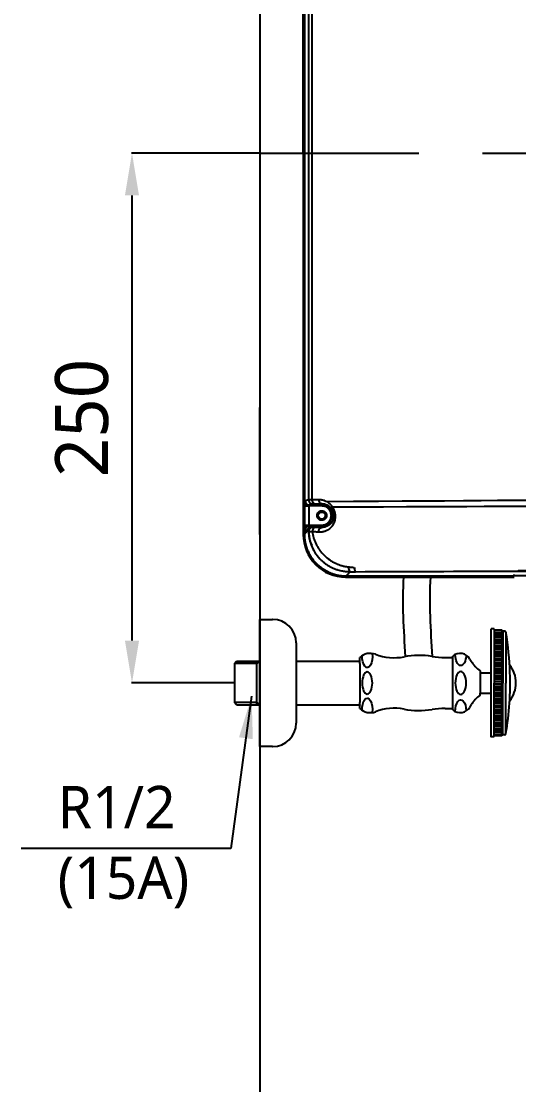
# Model space of a CAD drawing. Header units: millimetres. Extents: x 1416 to 7337, y -4252 to -1725.
# Drawn here: x 4590 to 4824, y -2945 to -2443 of the extents above; entities that cross this region are included whole.
import ezdxf

# ---------------------------------------------------------------- set-up
doc = ezdxf.new("R2010")
doc.units = ezdxf.units.MM
doc.header["$MEASUREMENT"] = 0
doc.linetypes.add('CENTER', pattern=[11, 5, -2, 2, -2])
doc.linetypes.add('HIDDEN', pattern=[0.375, 0.25, -0.125])
doc.layers.add('2', color=2, linetype='HIDDEN', lineweight=9)
doc.layers.add('4', color=4, linetype='Continuous')
doc.layers.add('6', color=6, linetype='Continuous')
doc.styles.add('ROMANS', font='NanumGothic.ttf', dxfattribs={"height": 10.144927})
doc.styles.get("Standard").update_dxf_attribs({"font": 'NanumGothic.ttf'})
doc.dimstyles.get("Standard").update_dxf_attribs({"dimtxt": 0.18, "dimasz": 0.18, "dimexe": 0.18, "dimexo": 0.0625, "dimgap": 0.09, "dimtad": 0, "dimtih": 1, "dimtoh": 1, "dimdec": 4, "dimzin": 0, "dimdsep": 46, "dimtxsty": 'Standard', "dimcen": 0.09, "dimadec": 0, "dimazin": 0, "dimtfac": 1, "dimtdec": 4, "dimtofl": 0, "dimtmove": 0, "dimatfit": 3, "dimfxl": 0, "dimtolj": 1, "dimtzin": 0, "dimarcsym": 0})

# ---------------------------------------------------------------- blocks, each defined once
blk = doc.blocks.new('*D17')
at = {"color": 0, "lineweight": -2}
for p, q in [((4722.58, -2504.98), (4722.58, -2188.85)), ((4742.58, -2189.03), (5357.54, -2189.03)), ((5377.54, -2504.98), (5377.54, -2188.85))]:
    blk.add_line(p, q, dxfattribs=at)
at = {"color": 0}
for points in [[(4742.58, -2185.7), (4742.58, -2192.37), (4722.58, -2189.03)], [(5357.54, -2185.7), (5357.54, -2192.37), (5377.54, -2189.03)]]:
    blk.add_solid(points, dxfattribs=at)
at = {"layer": 'Defpoints', "color": 0}
for p in [(5377.54, -2189.03), (4722.58, -2505.04), (5377.54, -2505.04)]:
    blk.add_point(p, dxfattribs=at)
at = {"color": 2, "insert": (5050.06, -2165.43), "char_height": 25, "attachment_point": 5}
blk.add_mtext('\\A1;655', dxfattribs=at)
blk = doc.blocks.new('*D23')
at = {"color": 0, "lineweight": -2}
for p, q in [((4702.05, -2505.04), (4641.58, -2505.04)), ((4641.76, -2525.04), (4641.76, -2735.04)), ((4690.17, -2755.04), (4641.58, -2755.04))]:
    blk.add_line(p, q, dxfattribs=at)
at = {"color": 0}
for points in [[(4638.43, -2525.04), (4645.09, -2525.04), (4641.76, -2505.04)], [(4638.43, -2735.04), (4645.09, -2735.04), (4641.76, -2755.04)]]:
    blk.add_solid(points, dxfattribs=at)
at = {"layer": 'Defpoints', "color": 0}
for p in [(4702.11, -2505.04), (4641.76, -2755.04), (4690.24, -2755.04)]:
    blk.add_point(p, dxfattribs=at)
at = {"color": 2, "insert": (4618.15, -2630.04), "char_height": 25, "attachment_point": 5, "rotation": 90}
blk.add_mtext('\\A1;250', dxfattribs=at)

msp = doc.modelspace()

# ---------------------------------------------------------------- linework, layer by layer
for p, q in [((4722.57763, -2325.04316), (4722.57763, -2685.04316)), ((4722.84875, -2325.31795), (4722.84875, -2684.76838)), ((4723.10347, -2325.31795), (4723.10347, -2684.76839)), ((4723.40596, -2680.54751), (4723.40596, -2671.53882)), ((4731.35344, -2671.53882), (4725.40567, -2671.53882)), ((4725.40567, -2680.54751), (4725.40567, -2671.53882)), ((4731.35344, -2671.03884), (4725.44861, -2671.03884)), ((4731.35344, -2671.03884), (4731.35344, -2670.43833)), ((4731.35344, -2671.53882), (4731.35344, -2671.03884)), ((4723.40596, -2680.54751), (4725.40567, -2680.54751)), ((4725.40567, -2680.54751), (4731.35344, -2680.54751)), ((4725.44861, -2681.04748), (4731.35344, -2681.04749)), ((4731.35344, -2680.54751), (4731.35344, -2681.04749)), ((4731.35344, -2681.04749), (4731.35344, -2681.64374)), ((4742.11392, -2702.29983), (4744.76317, -2702.39888)), ((4821.97731, -2703.84693), (4821.97731, -2704.43529)), ((4742.57731, -2705.04284), (4822.07182, -2705.04284)), ((4742.8521, -2704.51704), (4821.97897, -2704.51704)), ((4742.8521, -2704.77173), (4822.00581, -2704.77173)), ((4873.17731, -2704.43529), (4821.97731, -2704.43529))]:
    msp.add_line(p, q)
at = {"color": 1, "linetype": 'CENTER', "ltscale": 15}
msp.add_line((4702.11285, -2505.04316), (5413.24593, -2505.04316), dxfattribs=at)
for points in [[(4723.41466, -2669.99225), (4723.41493, -2670.77972), (4723.43749, -2671.53882)], [(4725.11036, -2683.49326), (4725.77072, -2688.16067), (4726.61686, -2690.21776)]]:
    msp.add_lwpolyline(points)
msp.add_circle((4731.35344, -2676.04316), 1.65)
for centre, radius, start, end in [((4731.35344, -2676.04316), 5.00433, 270, 90), ((4749.61498, -2681.69252), 26.20341, 177.4508609, 180.8815046), ((4742.57731, -2685.04316), 19.99968, 179.9999999, 270.0000002), ((4727.25496, -2680.54316), 4.5, 240.8201099, 242.9809623)]:
    msp.add_arc(centre, radius, start, end)
for points, knots in [([(4725.02513, -2330.58876), (4725.02748, -2386.9067), (4725.02856, -2443.2249), (4725.0287, -2555.86127), (4725.02776, -2612.17948), (4725.02557, -2668.49745)], [0, 0, 0, 0, 0.5, 0.5, 1, 1, 1, 1]), ([(4726.70203, -2330.61411), (4726.68747, -2341.39267), (4726.65803, -2363.18806), (4726.626, -2396.2372), (4726.60214, -2429.99695), (4726.58742, -2464.46298), (4726.58024, -2507.05468), (4726.58882, -2556.94544), (4726.62128, -2613.30336), (4726.66509, -2650.28183), (4726.68664, -2668.4721)], [0, 0, 0, 0, 0.095707965, 0.193531689, 0.293458873, 0.395476665, 0.499571653, 0.671650552, 0.838480012, 1, 1, 1, 1]), ([(4725.02557, -2668.49745), (4725.02964, -2668.49691), (4725.0377, -2668.49585), (4725.0629, -2668.49429), (4725.09677, -2668.49278), (4725.13948, -2668.49132), (4725.19001, -2668.48991), (4725.24764, -2668.48854), (4725.31154, -2668.48723), (4725.38093, -2668.48596), (4725.45503, -2668.48474), (4725.53306, -2668.48356), (4725.61429, -2668.48244), (4725.698, -2668.48136), (4725.78351, -2668.48032), (4725.87018, -2668.47934), (4725.95739, -2668.4784), (4726.04458, -2668.47751), (4726.1312, -2668.47666), (4726.21677, -2668.47587), (4726.30082, -2668.47512), (4726.38294, -2668.47442), (4726.46273, -2668.47377), (4726.53987, -2668.47316), (4726.61392, -2668.47261), (4726.66293, -2668.47227), (4726.68663, -2668.4721)], [0, 0, 0, 0, 0.058470837, 0.115756611, 0.171792799, 0.226520582, 0.279886858, 0.331844186, 0.38235066, 0.431369738, 0.478870019, 0.524824986, 0.569212715, 0.612015563, 0.653219841, 0.692815473, 0.730795663, 0.767156547, 0.801896864, 0.835017632, 0.866521832, 0.896414114, 0.924700509, 0.951388169, 0.976485113, 1, 1, 1, 1]), ([(4725.02579, -2668.49745), (4725.02586, -2668.73309), (4725.06885, -2668.98732), (4725.26372, -2669.47958), (4725.41626, -2669.71609), (4725.80649, -2670.10658), (4726.04286, -2670.25922), (4726.53485, -2670.45425), (4726.78894, -2670.49729), (4727.02447, -2670.49737)], [0, 0, 0, 0, 0.25, 0.25, 0.5, 0.5, 0.75, 0.75, 1, 1, 1, 1]), ([(4726.68664, -2668.4721), (4727.21274, -2668.4672), (4728.26022, -2668.45743), (4729.30919, -2668.44774), (4729.83131, -2668.44291)], [0, 0, 0, 0, 0.502255181, 1, 1, 1, 1]), ([(4726.68664, -2668.4721), (4726.6878, -2668.70704), (4726.72158, -2668.96033), (4726.87144, -2669.4508), (4726.988, -2669.68649), (4727.28528, -2670.0762), (4727.46501, -2670.22893), (4727.83897, -2670.42514), (4728.03207, -2670.46924), (4728.21115, -2670.47057)], [0, 0, 0, 0, 0.25, 0.25, 0.5, 0.5, 0.75, 0.75, 1, 1, 1, 1]), ([(4729.83128, -2668.44291), (4729.8327, -2668.67767), (4729.86665, -2668.93066), (4730.01655, -2669.42041), (4730.13298, -2669.65568), (4730.42971, -2670.04467), (4730.60904, -2670.19711), (4730.98212, -2670.39296), (4731.17476, -2670.437), (4731.35344, -2670.43833)], [0, 0, 0, 0, 0.25, 0.25, 0.5, 0.5, 0.75, 0.75, 1, 1, 1, 1]), ([(4729.83131, -2668.44291), (4729.91974, -2668.44298), (4730.09612, -2668.44311), (4730.36003, -2668.45483), (4730.6225, -2668.47496), (4730.88352, -2668.5043), (4731.14311, -2668.54259), (4731.40125, -2668.58987), (4731.65796, -2668.6461), (4732.14127, -2668.76941), (4732.83726, -2669.00717), (4733.70975, -2669.43903), (4734.51432, -2669.97119), (4735.10339, -2670.47832), (4735.50984, -2670.89741), (4735.76309, -2671.18627), (4736.00127, -2671.48825), (4736.22553, -2671.80183), (4736.36389, -2672.02426), (4736.43251, -2672.13459)], [0, 0, 0, 0, 0.036921807, 0.07364797, 0.11019661, 0.146585945, 0.182834264, 0.218959909, 0.254981247, 0.290916647, 0.423122179, 0.551440124, 0.671582693, 0.786403907, 0.830955658, 0.874472907, 0.917069791, 0.958868723, 1, 1, 1, 1]), ([(4733.62204, -2669.41234), (4872.85491, -2668.46343), (4873.83874, -2668.46345), (4875.49599, -2668.46342), (4877.51549, -2668.46335), (4879.89796, -2668.46323), (4883.3506, -2668.463), (4887.64111, -2668.46278), (4892.64013, -2668.46281), (4897.58111, -2668.46311), (4902.44414, -2668.46368), (4906.83448, -2668.46428), (4910.28514, -2668.4647), (4912.18208, -2668.46483), (4912.92924, -2668.46488)], [0, 0, 0, 0, 0.032111843, 0.073167843, 0.123167982, 0.182112241, 0.250000595, 0.379243419, 0.500000286, 0.620035053, 0.744757677, 0.859631994, 0.944712897, 1, 1, 1, 1]), ([(4723.40596, -2671.53882), (4723.40659, -2671.22481), (4723.40754, -2670.7432), (4723.41137, -2670.28055), (4723.41335, -2670.13821), (4723.41353, -2670.12523)], [0, 0, 0, 0, 0.629993582, 0.966248748, 1, 1, 1, 1]), ([(4723.41353, -2670.12523), (4723.4151, -2670.00354), (4723.41841, -2669.74775), (4723.425, -2669.44285), (4723.43497, -2669.13007), (4723.44341, -2669.07485), (4723.44891, -2669.03892)], [0, 0, 0, 0, 0.190144527, 0.399701356, 0.609445223, 1, 1, 1, 1]), ([(4723.44891, -2669.03892), (4723.47564, -2669.29051), (4723.51677, -2669.67754), (4723.76623, -2670.14286), (4724.02406, -2670.46412), (4724.34542, -2670.71892), (4724.69168, -2670.91811), (4724.94652, -2670.95061), (4725.06681, -2670.96595)], [0, 0, 0, 0, 0.273417683, 0.420605699, 0.570918489, 0.721225643, 0.868406806, 1, 1, 1, 1]), ([(4723.47102, -2671.53882), (4723.4941, -2671.53882), (4723.55577, -2671.53882), (4723.97588, -2671.53882), (4724.62686, -2671.53882), (4725.14607, -2671.53882), (4725.40567, -2671.53882)], [0, 0, 0, 0, 0.166228315, 0.444152291, 0.722082867, 1, 1, 1, 1]), ([(4725.40567, -2671.53882), (4725.40567, -2671.40865), (4725.41019, -2671.27921), (4725.42595, -2671.09432), (4725.43713, -2671.03997), (4725.4486, -2671.03884)], [0, 0, 0, 0, 0.5, 0.5, 1, 1, 1, 1]), ([(4727.02447, -2670.49737), (4727.04287, -2670.49249), (4727.1563, -2670.48764), (4727.5592, -2670.47854), (4727.84878, -2670.47429), (4728.21115, -2670.47057)], [0, 0, 0, 0, 0.5, 0.5, 1, 1, 1, 1]), ([(4731.35344, -2678.29316), (4731.30598, -2678.29231), (4731.21144, -2678.2906), (4731.07058, -2678.27692), (4730.93141, -2678.25506), (4730.79395, -2678.22425), (4730.6582, -2678.18469), (4730.42552, -2678.10079), (4730.109, -2677.9377), (4729.75184, -2677.64505), (4729.45897, -2677.28767), (4729.25272, -2676.88763), (4729.12948, -2676.46747), (4729.09043, -2676.04334), (4729.12945, -2675.61903), (4729.25259, -2675.19903), (4729.45888, -2674.79881), (4729.75158, -2674.44152), (4730.10888, -2674.14876), (4730.46728, -2673.96383), (4730.79211, -2673.85822), (4731.07046, -2673.80322), (4731.25882, -2673.79653), (4731.35344, -2673.79316)], [0, 0, 0, 0, 0.0201649886, 0.0401667422, 0.0600841934, 0.0799972772, 0.0999859811, 0.1201293918, 0.1850729228, 0.2500923401, 0.3150359053, 0.3800553569, 0.440004496, 0.5000287672, 0.5599779276, 0.6200022142, 0.6849457452, 0.7499651625, 0.8149087277, 0.8799281793, 0.9200086732, 0.9598191727, 1, 1, 1, 1]), ([(4736.43251, -2672.13459), (4736.47126, -2672.20148), (4736.54809, -2672.33411), (4736.65849, -2672.53959), (4736.76386, -2672.74754), (4736.86384, -2672.95848), (4736.9584, -2673.17223), (4737.04741, -2673.38876), (4737.1308, -2673.60804), (4737.20846, -2673.83003), (4737.28029, -2674.05468), (4737.34619, -2674.28196), (4737.4061, -2674.51186), (4737.5129, -2674.97336), (4737.62789, -2675.68678), (4737.67109, -2676.67407), (4737.5914, -2677.68521), (4737.37001, -2678.70848), (4737.00711, -2679.70383), (4736.48756, -2680.66091), (4735.8194, -2681.54508), (4734.97388, -2682.35165), (4733.972, -2683.03184), (4732.99995, -2683.46328), (4732.15634, -2683.71066), (4731.535, -2683.82971), (4730.96984, -2683.8909), (4730.46544, -2683.91372), (4730.12955, -2683.90053), (4729.96126, -2683.89392)], [0, 0, 0, 0, 0.013434471, 0.026639015, 0.039631902, 0.052432452, 0.065061014, 0.077538922, 0.089888432, 0.10213264, 0.114295379, 0.126401097, 0.13847472, 0.150541497, 0.198339712, 0.246892575, 0.300544828, 0.356919, 0.418216268, 0.482629874, 0.553639304, 0.627161076, 0.71125638, 0.797103804, 0.845320722, 0.893963742, 0.929211408, 0.96453241, 1, 1, 1, 1]), ([(4731.35344, -2670.43833), (4731.7911, -2670.43232), (4732.22943, -2670.47691), (4733.09841, -2670.67303), (4733.52949, -2670.82389), (4734.37035, -2671.24713), (4734.78091, -2671.51901), (4735.55433, -2672.21076), (4735.91841, -2672.63081), (4736.22863, -2673.14479)], [0, 0, 0, 0, 0.25, 0.25, 0.5, 0.5, 0.75, 0.75, 1, 1, 1, 1]), ([(4731.35344, -2680.54751), (4731.42477, -2680.54655), (4731.56694, -2680.54464), (4731.77918, -2680.52924), (4731.98952, -2680.50465), (4732.19796, -2680.46998), (4732.4045, -2680.42547), (4732.60913, -2680.37105), (4732.81185, -2680.30674), (4733.08738, -2680.205), (4733.42895, -2680.04962), (4733.82506, -2679.81812), (4734.19855, -2679.54567), (4734.65884, -2679.13042), (4735.14655, -2678.53053), (4735.56029, -2677.7306), (4735.80557, -2676.89245), (4735.88388, -2676.04334), (4735.80561, -2675.19406), (4735.56038, -2674.35589), (4735.14655, -2673.5558), (4734.65896, -2672.95605), (4734.19869, -2672.54077), (4733.82536, -2672.26841), (4733.4291, -2672.03676), (4733.0231, -2671.85216), (4732.6116, -2671.71058), (4732.19912, -2671.6118), (4731.77884, -2671.55014), (4731.49569, -2671.54261), (4731.35344, -2671.53882)], [0, 0, 0, 0, 0.015134317, 0.030166878, 0.045130811, 0.060059698, 0.074987359, 0.089947623, 0.104974097, 0.120099948, 0.152258073, 0.184453443, 0.217295835, 0.250176265, 0.315811169, 0.38008215, 0.440030427, 0.500016221, 0.559964508, 0.619950309, 0.684221291, 0.749856195, 0.782698588, 0.815579019, 0.847737146, 0.87993252, 0.910063199, 0.939938083, 0.969827152, 1, 1, 1, 1]), ([(4731.35344, -2673.79316), (4731.4009, -2673.79402), (4731.49544, -2673.79573), (4731.63631, -2673.80941), (4731.77547, -2673.83127), (4731.91293, -2673.86208), (4732.04868, -2673.90164), (4732.28136, -2673.98554), (4732.59788, -2674.14863), (4732.95504, -2674.44128), (4733.24791, -2674.79865), (4733.45416, -2675.1987), (4733.5774, -2675.61885), (4733.61645, -2676.04299), (4733.57744, -2676.46729), (4733.45429, -2676.8873), (4733.24801, -2677.28751), (4732.9553, -2677.6448), (4732.598, -2677.93757), (4732.23961, -2678.12249), (4731.91477, -2678.22811), (4731.63642, -2678.28311), (4731.44806, -2678.2898), (4731.35344, -2678.29316)], [0, 0, 0, 0, 0.020164989, 0.040166742, 0.060084193, 0.079997277, 0.099985981, 0.120129392, 0.185072923, 0.25009234, 0.315035905, 0.380055357, 0.440004496, 0.500028767, 0.559977928, 0.620002214, 0.684945745, 0.749965163, 0.814908728, 0.879928179, 0.920008673, 0.959819173, 1, 1, 1, 1]), ([(4736.43251, -2672.13459), (4736.28828, -2672.33801), (4736.19853, -2672.54018), (4736.13772, -2672.88849), (4736.16519, -2673.03417), (4736.22872, -2673.14473)], [0, 0, 0, 0, 0.5, 0.5, 1, 1, 1, 1]), ([(4736.22874, -2673.14473), (4736.35678, -2673.37703), (4736.60154, -2673.82109), (4736.88769, -2674.64708), (4736.96437, -2675.22008), (4737.00145, -2675.49716)], [0, 0, 0, 0, 0.361654538, 0.691330538, 1, 1, 1, 1]), ([(4913.03232, -2671.55217), (4912.47724, -2671.55216), (4911.22851, -2671.55216), (4909.14699, -2671.55205), (4906.64923, -2671.55191), (4903.73515, -2671.55175), (4900.40499, -2671.55161), (4896.65922, -2671.55152), (4891.91268, -2671.55153), (4886.6828, -2671.55177), (4881.48768, -2671.55224), (4877.42554, -2671.55272), (4874.49291, -2671.55313), (4872.91453, -2671.55325), (4736.43251, -2672.13459)], [0, 0, 0, 0, 0.040859871, 0.091919981, 0.15317995, 0.224639426, 0.30629814, 0.398155964, 0.500212977, 0.655600261, 0.783273307, 0.883231766, 0.955474456, 1, 1, 1, 1]), ([(4737.0131, -2675.89632), (4737.0185, -2676.08845), (4737.03217, -2676.57518), (4736.89864, -2677.31732), (4736.66569, -2678.07647), (4736.32957, -2678.7807), (4735.79412, -2679.60457), (4734.97016, -2680.44517), (4733.99803, -2681.05209), (4733.09327, -2681.40681), (4732.262, -2681.61072), (4731.66772, -2681.63232), (4731.35344, -2681.64374)], [0, 0, 0, 0, 0.045521865, 0.115320662, 0.195570594, 0.269052648, 0.352521668, 0.512867074, 0.674849586, 0.769951565, 0.878339903, 1, 1, 1, 1]), ([(4737.00145, -2675.49716), (4737.00526, -2675.51853), (4737.02934, -2675.65354), (4737.02053, -2675.78536), (4737.0131, -2675.89632)], [0, 0, 0, 0, 0.15828735, 1, 1, 1, 1]), ([(4724.45196, -2683.42664), (4724.40366, -2683.47469), (4724.30707, -2683.5708), (4724.17058, -2683.70661), (4724.04023, -2683.8363), (4723.91664, -2683.95928), (4723.79963, -2684.07571), (4723.68925, -2684.18553), (4723.5855, -2684.28876), (4723.48839, -2684.3854), (4723.39791, -2684.47542), (4723.31403, -2684.55888), (4723.23693, -2684.6356), (4723.16598, -2684.70619), (4723.1243, -2684.74766), (4723.10346, -2684.7684)], [0, 0, 0, 0, 0.076886742, 0.153779472, 0.230678209, 0.307582972, 0.38449378, 0.461410651, 0.538333605, 0.615262661, 0.692197838, 0.769139156, 0.846086633, 0.923040261, 1, 1, 1, 1]), ([(4723.41356, -2681.9623), (4723.41337, -2681.9491), (4723.41131, -2681.80642), (4723.4076, -2681.34336), (4723.40661, -2680.86153), (4723.40596, -2680.54751)], [0, 0, 0, 0, 0.034288418, 0.370628771, 1, 1, 1, 1]), ([(4723.44891, -2683.04741), (4723.44342, -2683.01147), (4723.43499, -2682.95626), (4723.42498, -2682.64381), (4723.41842, -2682.33919), (4723.41512, -2682.08355), (4723.41356, -2681.9623)], [0, 0, 0, 0, 0.390795257, 0.600206816, 0.810361072, 1, 1, 1, 1]), ([(4725.44861, -2681.04748), (4725.19708, -2681.07424), (4724.81014, -2681.11539), (4724.34461, -2681.3648), (4724.02428, -2681.62293), (4723.76618, -2681.94329), (4723.51679, -2682.40888), (4723.47565, -2682.79585), (4723.44891, -2683.04741)], [0, 0, 0, 0, 0.239463718, 0.368362464, 0.4999989, 0.631640271, 0.760540791, 1, 1, 1, 1]), ([(4726.45114, -2681.42671), (4726.21756, -2681.42677), (4725.96518, -2681.46901), (4725.47492, -2681.66183), (4725.23852, -2681.81313), (4724.84681, -2682.20224), (4724.69289, -2682.43879), (4724.49579, -2682.93294), (4724.45201, -2683.18896), (4724.45196, -2683.42664)], [0, 0, 0, 0, 0.25, 0.25, 0.5, 0.5, 0.75, 0.75, 1, 1, 1, 1]), ([(4725.0409, -2683.67086), (4724.98716, -2683.65007), (4724.87988, -2683.60855), (4724.72932, -2683.54713), (4724.58577, -2683.48642), (4724.49651, -2683.44654), (4724.45196, -2683.42664)], [0, 0, 0, 0, 0.251266951, 0.501688694, 0.75126607, 1, 1, 1, 1]), ([(4727.0382, -2681.58856), (4726.79796, -2681.58865), (4726.53774, -2681.63349), (4726.0345, -2681.83819), (4725.79321, -2681.99884), (4725.39988, -2682.40888), (4725.24933, -2682.65673), (4725.06554, -2683.16841), (4725.03146, -2683.43053), (4725.04129, -2683.67085)], [0, 0, 0, 0, 0.25, 0.25, 0.5, 0.5, 0.75, 0.75, 1, 1, 1, 1]), ([(4725.0413, -2683.67085), (4725.08308, -2684.2862), (4725.16692, -2685.52134), (4725.53434, -2687.42191), (4725.97528, -2689.01343), (4726.36861, -2689.96157), (4726.4953, -2690.26697)], [0, 0, 0, 0, 0.272107289, 0.546182452, 0.853824394, 1, 1, 1, 1]), ([(4726.86148, -2683.70709), (4726.36595, -2683.70432), (4725.50155, -2683.69949), (4725.30003, -2683.68484), (4725.21404, -2683.67858)], [0, 0, 0, 0, 0.573264833, 1, 1, 1, 1]), ([(4725.4486, -2681.04749), (4725.43713, -2681.04636), (4725.42595, -2680.99201), (4725.41019, -2680.80712), (4725.40567, -2680.67768), (4725.40567, -2680.54751)], [0, 0, 0, 0, 0.5, 0.5, 1, 1, 1, 1]), ([(4728.33848, -2681.6164), (4728.16383, -2681.61777), (4727.97413, -2681.66236), (4727.6049, -2681.86501), (4727.42654, -2682.02395), (4727.13351, -2682.43273), (4727.02003, -2682.68116), (4726.88055, -2683.19716), (4726.85402, -2683.46292), (4726.86116, -2683.7071)], [0, 0, 0, 0, 0.25, 0.25, 0.5, 0.5, 0.75, 0.75, 1, 1, 1, 1]), ([(4726.86117, -2683.7071), (4726.87727, -2683.82831), (4726.90962, -2684.07187), (4726.96842, -2684.43729), (4727.03519, -2684.80481), (4727.11082, -2685.17429), (4727.19526, -2685.54571), (4727.28872, -2685.91899), (4727.39136, -2686.29409), (4727.61389, -2687.04309), (4728.01282, -2688.16211), (4728.67336, -2689.6139), (4729.46435, -2691.02797), (4730.68222, -2692.83597), (4732.48489, -2694.91003), (4734.60265, -2696.66662), (4736.4393, -2697.84131), (4737.86944, -2698.59654), (4739.33204, -2699.21889), (4740.57857, -2699.62771), (4741.57646, -2699.88493), (4742.32151, -2700.04189), (4743.05793, -2700.16588), (4743.54715, -2700.22034), (4743.78964, -2700.24734)], [0, 0, 0, 0, 0.014397928, 0.028932377, 0.043609846, 0.058436627, 0.073418797, 0.088562207, 0.103872472, 0.119354968, 0.180897641, 0.244184918, 0.307861236, 0.372306407, 0.501572972, 0.630566502, 0.694761156, 0.75783648, 0.820571879, 0.881500852, 0.911986768, 0.941864137, 0.97118381, 1, 1, 1, 1]), ([(4729.96126, -2683.89392), (4729.75325, -2683.88175), (4729.34979, -2683.85815), (4728.77155, -2683.82369), (4728.23552, -2683.79145), (4727.74119, -2683.76141), (4727.28689, -2683.73358), (4726.99916, -2683.71569), (4726.86117, -2683.7071)], [0, 0, 0, 0, 0.196121809, 0.380414379, 0.552913006, 0.713653322, 0.862670747, 1, 1, 1, 1]), ([(4728.33848, -2681.6164), (4727.94359, -2681.61262), (4727.62578, -2681.60823), (4727.18327, -2681.59875), (4727.05864, -2681.59367), (4727.0382, -2681.58856)], [0, 0, 0, 0, 0.5, 0.5, 1, 1, 1, 1]), ([(4729.96126, -2683.89392), (4729.94047, -2683.64656), (4729.95133, -2683.37052), (4730.06324, -2682.82172), (4730.16519, -2682.55102), (4730.44412, -2682.10018), (4730.61981, -2681.92213), (4730.98783, -2681.6952), (4731.17864, -2681.64529), (4731.35344, -2681.64374)], [0, 0, 0, 0, 0.25, 0.25, 0.5, 0.5, 0.75, 0.75, 1, 1, 1, 1]), ([(4723.10537, -2685.04588), (4723.03631, -2685.04567), (4722.96921, -2685.04531), (4722.87505, -2685.04436), (4722.84946, -2685.04378), (4722.8485, -2685.04324)], [0, 0, 0, 0, 0.5, 0.5, 1, 1, 1, 1]), ([(4722.84872, -2685.04323), (4722.91064, -2686.22138), (4723.04401, -2688.75895), (4724.04543, -2692.09899), (4725.42255, -2694.87194), (4726.48493, -2696.56869), (4727.20561, -2697.37182), (4727.37289, -2697.55824)], [0, 0, 0, 0, 0.260220272, 0.560478137, 0.761601456, 0.94466367, 1, 1, 1, 1]), ([(4723.10345, -2684.7684), (4723.03217, -2684.76839), (4722.96492, -2684.76839), (4722.87315, -2684.76838), (4722.84966, -2684.76838), (4722.84874, -2684.76838)], [0, 0, 0, 0, 0.5, 0.5, 1, 1, 1, 1]), ([(4723.10541, -2685.04588), (4723.1086, -2685.19951), (4723.11496, -2685.50506), (4723.13785, -2685.9603), (4723.17004, -2686.40952), (4723.21205, -2686.8522), (4723.2632, -2687.28785), (4723.32309, -2687.71602), (4723.3912, -2688.13628), (4723.46705, -2688.54824), (4723.5501, -2688.95154), (4723.63984, -2689.34586), (4723.73571, -2689.73089), (4723.83719, -2690.10638), (4723.94371, -2690.47208), (4724.05473, -2690.82781), (4724.1697, -2691.17338), (4724.28808, -2691.50865), (4724.40931, -2691.83352), (4724.53288, -2692.14788), (4724.86269, -2692.94706), (4725.46706, -2694.20298), (4726.4626, -2695.84167), (4727.60021, -2697.36139), (4728.86662, -2698.75382), (4730.25904, -2700.02023), (4731.77875, -2701.15784), (4733.41747, -2702.1534), (4734.76475, -2702.80175), (4735.76154, -2703.20416), (4736.38565, -2703.43258), (4737.04693, -2703.64908), (4737.74437, -2703.84993), (4738.47655, -2704.03136), (4739.24165, -2704.18961), (4740.03741, -2704.32126), (4740.86121, -2704.422), (4741.70994, -2704.49193), (4742.28422, -2704.5073), (4742.57459, -2704.51508)], [0, 0, 0, 0, 0.015133323, 0.030099285, 0.044887516, 0.05948791, 0.073890646, 0.088086205, 0.102065384, 0.115819309, 0.129339445, 0.142617603, 0.155645949, 0.168417006, 0.180923657, 0.193159144, 0.20511707, 0.216791391, 0.228176414, 0.239266792, 0.250057514, 0.313327189, 0.376288984, 0.438617751, 0.500005775, 0.561391702, 0.62371979, 0.686682305, 0.74995404, 0.77071689, 0.792543782, 0.815397203, 0.8392351, 0.864010774, 0.889672851, 0.916165341, 0.943427788, 0.97139552, 1, 1, 1, 1]), ([(4725.29203, -2684.77745), (4725.22835, -2684.74615), (4725.16401, -2684.71453), (4725.12904, -2684.6594), (4725.12868, -2684.65884)], [0, 0, 0, 0, 0.989803718, 1, 1, 1, 1]), ([(4726.4953, -2690.26697), (4726.57783, -2690.47875), (4727.1188, -2691.86693), (4728.54198, -2694.25551), (4730.51702, -2696.56973), (4732.22401, -2698.07944), (4733.42965, -2698.99253), (4734.7028, -2699.81079), (4736.04824, -2700.53728), (4737.47611, -2701.17159), (4739.16575, -2701.75673), (4740.71815, -2702.16274), (4741.77419, -2702.29363), (4742.10832, -2702.33505)], [0, 0, 0, 0, 0.032955989, 0.216021662, 0.399680896, 0.472241922, 0.546282036, 0.618869927, 0.691571614, 0.76792604, 0.84526643, 0.951042565, 1, 1, 1, 1]), ([(4727.37289, -2697.55824), (4727.77567, -2698.05195), (4728.58092, -2699.039), (4729.56852, -2699.84358), (4730.06213, -2700.24571)], [0, 0, 0, 0, 0.5001916286, 1, 1, 1, 1]), ([(4730.06213, -2700.24571), (4730.25592, -2700.41951), (4731.07002, -2701.14966), (4732.74904, -2702.19659), (4735.50027, -2703.56483), (4738.8244, -2704.57237), (4741.38569, -2704.70844), (4742.57723, -2704.77174)], [0, 0, 0, 0, 0.057503914, 0.241573866, 0.434343351, 0.736851489, 1, 1, 1, 1]), ([(4742.10832, -2702.33505), (4742.39396, -2702.37886), (4743.29467, -2702.517), (4744.20425, -2702.52694), (4744.82537, -2702.53372)], [0, 0, 0, 0, 0.317136867, 1, 1, 1, 1]), ([(4744.82536, -2702.5341), (4744.76515, -2702.5946), (4744.64475, -2702.7156), (4744.47355, -2702.88763), (4744.30925, -2703.05274), (4744.15253, -2703.21024), (4744.00319, -2703.36031), (4743.86129, -2703.5029), (4743.72682, -2703.63804), (4743.59977, -2703.7657), (4743.48016, -2703.8859), (4743.36797, -2703.99864), (4743.26321, -2704.10391), (4743.16589, -2704.20171), (4743.07596, -2704.29207), (4742.9936, -2704.37483), (4742.91814, -2704.45066), (4742.87411, -2704.49491), (4742.85209, -2704.51703)], [0, 0, 0, 0, 0.062520214, 0.125037195, 0.187551058, 0.250061918, 0.31256989, 0.375075091, 0.437577635, 0.500077637, 0.562575213, 0.625070478, 0.687563547, 0.750054537, 0.812543561, 0.875030736, 0.937516177, 1, 1, 1, 1]), ([(4743.78964, -2700.24734), (4743.95443, -2700.26351), (4744.28216, -2700.29565), (4744.7721, -2700.34291), (4745.25716, -2700.38911), (4745.73731, -2700.43421), (4746.21241, -2700.47827), (4746.52754, -2700.50698), (4746.6842, -2700.52125)], [0, 0, 0, 0, 0.171419085, 0.340925132, 0.508526599, 0.674232722, 0.838053556, 1, 1, 1, 1]), ([(4743.78965, -2700.24738), (4743.85991, -2700.57249), (4744.00187, -2701.22934), (4744.26018, -2701.91834), (4744.46379, -2702.31236), (4744.57998, -2702.37833), (4744.59935, -2702.38933)], [0, 0, 0, 0, 0.308184793, 0.622637043, 0.937090342, 1, 1, 1, 1]), ([(4746.6842, -2700.52124), (4746.71792, -2700.82002), (4746.75501, -2701.09534), (4746.83441, -2701.58123), (4746.87672, -2701.79168), (4746.96438, -2702.1356), (4747.00972, -2702.26901), (4747.10099, -2702.45481), (4747.14691, -2702.50723), (4747.19197, -2702.5213)], [0, 0, 0, 0, 0.25, 0.25, 0.5, 0.5, 0.75, 0.75, 1, 1, 1, 1]), ([(4747.19196, -2702.5213), (4771.87713, -2702.43139), (4796.59309, -2702.34853), (4833.69884, -2702.23433), (4846.07215, -2702.19801), (4870.82898, -2702.12934), (4813.21256, -2702.09701), (4825.60015, -2702.0665)], [0, 0, 0, 0, 0.5, 0.5, 0.75, 0.75, 1, 1, 1, 1]), ([(4742.57459, -2704.5151), (4742.57481, -2704.58678), (4742.57519, -2704.65456), (4742.57615, -2704.74712), (4742.57671, -2704.77083), (4742.57723, -2704.77174)], [0, 0, 0, 0, 0.5, 0.5, 1, 1, 1, 1]), ([(4742.85209, -2704.51703), (4742.85209, -2704.59205), (4742.8521, -2704.65668), (4742.8521, -2704.7461), (4742.85211, -2704.77076), (4742.85211, -2704.77173)], [0, 0, 0, 0, 0.5, 0.5, 1, 1, 1, 1])]:
    msp.add_open_spline(points, degree=3, knots=knots)
for points, degree in [([(4723.44891, -2669.03891), (4723.81383, -2668.85843), (4724.3394, -2668.67794), (4725.02557, -2668.49745)], 3), ([(4723.40596, -2671.53882), (4723.43849, -2671.53882), (4723.47102, -2671.53882)], 2), ([(4725.06681, -2670.96595), (4725.25771, -2671.0024), (4725.44861, -2671.03884)], 2), ([(4725.4486, -2671.03884), (4725.81333, -2670.85832), (4726.33865, -2670.67782), (4727.02447, -2670.49737)], 3), ([(4728.21115, -2670.47057), (4729.25761, -2670.45982), (4730.30502, -2670.44908), (4731.35344, -2670.43834)], 3), ([(4724.45196, -2683.42664), (4724.03883, -2683.30023), (4723.70447, -2683.17382), (4723.44891, -2683.04741)], 3), ([(4725.21404, -2683.67858), (4725.12767, -2683.67472), (4725.0413, -2683.67085)], 2), ([(4726.45114, -2681.42671), (4726.03822, -2681.30032), (4725.70403, -2681.17391), (4725.4486, -2681.04749)], 3), ([(4727.0382, -2681.58856), (4726.82257, -2681.53461), (4726.62748, -2681.48067), (4726.45114, -2681.42671)], 3), ([(4731.35344, -2681.64374), (4730.32, -2681.63487), (4729.31466, -2681.62575), (4728.33848, -2681.6164)], 3), ([(4722.84873, -2685.04324), (4722.674, -2685.04321), (4722.58363, -2685.04319), (4722.57763, -2685.04316)], 3), ([(4722.84873, -2685.04324), (4722.84873, -2684.95162), (4722.84874, -2684.86), (4722.84874, -2684.76838)], 3), ([(4723.10346, -2684.7684), (4723.10346, -2684.86063), (4723.10411, -2684.95313), (4723.10541, -2685.04588)], 3), ([(4744.59935, -2702.38933), (4744.71236, -2702.46172), (4744.82537, -2702.53411)], 2), ([(4744.82536, -2702.5341), (4745.61026, -2702.52853), (4746.40037, -2702.52419), (4747.19196, -2702.5213)], 3), ([(4742.57459, -2704.51508), (4742.66735, -2704.51638), (4742.75985, -2704.51703), (4742.85209, -2704.51703)], 3), ([(4742.57723, -2704.77174), (4742.66886, -2704.77173), (4742.76048, -2704.77173), (4742.85211, -2704.77173)], 3), ([(4742.57723, -2704.77174), (4742.57727, -2704.90729), (4742.57732, -2705.04284)], 2)]:
    msp.add_open_spline(points, degree=degree)
at = {"layer": '4'}
for p, q in [((4702.11285, -2685.04286), (4702.11285, -2625.04286)), ((4702.11285, -2725.04349), (4708.11285, -2725.04349)), ((4702.11285, -2785.04349), (4702.11285, -2725.04349)), ((4812.73713, -2729.54419), (4811.23713, -2729.54419)), ((4811.23713, -2730.54419), (4811.23713, -2729.54419)), ((4811.23713, -2755.04419), (4811.23713, -2730.54419)), ((4812.73713, -2729.74419), (4812.73713, -2729.54419)), ((4812.73713, -2729.74419), (4812.73713, -2755.04419)), ((4816.23713, -2730.45567), (4812.73713, -2730.45567)), ((4816.23713, -2731.45567), (4812.73713, -2731.45567)), ((4816.23713, -2732.45567), (4812.73713, -2732.45567)), ((4816.23713, -2733.45567), (4812.73713, -2733.45567)), ((4816.23713, -2730.04419), (4813.03713, -2730.04419)), ((4816.73713, -2730.54419), (4816.23713, -2730.04419)), ((4816.23713, -2730.04419), (4816.23713, -2755.04419)), ((4817.56088, -2730.54419), (4816.73713, -2730.54419)), ((4816.73713, -2730.54419), (4816.73713, -2755.04419)), ((4818.15232, -2731.04419), (4818.15232, -2755.04419)), ((4719.23713, -2736.04419), (4719.23713, -2774.04419)), ((4816.23713, -2734.45567), (4812.73713, -2734.45567)), ((4816.23713, -2735.45567), (4812.73713, -2735.45567)), ((4816.23713, -2736.45567), (4812.73713, -2736.45567)), ((4816.23713, -2737.45567), (4812.73713, -2737.45567)), ((4816.23713, -2738.45567), (4812.73713, -2738.45567)), ((4749.23601, -2745.79306), (4749.23601, -2743.0453)), ((4789.52534, -2743.01402), (4793.15053, -2743.01402)), ((4792.23713, -2743.04419), (4793.15053, -2743.04419)), ((4793.15053, -2743.04419), (4793.15053, -2742.32348)), ((4793.15053, -2767.04419), (4793.15053, -2743.04419)), ((4801.26394, -2743.72268), (4801.81631, -2744.6794)), ((4816.23713, -2739.45567), (4812.73713, -2739.45567)), ((4816.23713, -2740.45567), (4812.73713, -2740.45567)), ((4816.23713, -2741.45567), (4812.73713, -2741.45567)), ((4816.23713, -2742.45567), (4812.73713, -2742.45567)), ((4816.23713, -2743.45567), (4812.73713, -2743.45567)), ((4690.11285, -2745.79349), (4691.11285, -2744.79349)), ((4700.61285, -2745.79349), (4690.11285, -2745.79349)), ((4690.23713, -2764.29349), (4690.23713, -2745.79349)), ((4691.11285, -2744.79349), (4702.11285, -2744.79349)), ((4700.61285, -2765.29349), (4700.61285, -2744.79349)), ((4700.61285, -2745.79349), (4701.61285, -2744.79349)), ((4702.11285, -2745.41045), (4702.11285, -2764.67588)), ((4719.23713, -2744.79419), (4749.23601, -2744.79419)), ((4749.23713, -2745.79419), (4749.23713, -2764.29419)), ((4816.23713, -2744.45567), (4812.73713, -2744.45567)), ((4816.23713, -2745.45567), (4812.73713, -2745.45567)), ((4816.23713, -2746.45567), (4812.73713, -2746.45567)), ((4816.23713, -2747.45567), (4812.73713, -2747.45567)), ((4816.23713, -2748.45567), (4812.73713, -2748.45567)), ((4806.15053, -2749.31185), (4806.15053, -2750.29419)), ((4806.15053, -2750.29419), (4806.15053, -2759.79419)), ((4806.15053, -2750.29419), (4811.23713, -2750.29419)), ((4816.23713, -2749.45567), (4812.73713, -2749.45567)), ((4816.23713, -2750.45567), (4812.73713, -2750.45567)), ((4816.23713, -2751.45567), (4812.73713, -2751.45567)), ((4816.23713, -2752.45567), (4812.73713, -2752.45567)), ((4816.23713, -2753.45567), (4812.73713, -2753.45567)), ((4811.23713, -2780.54419), (4811.23713, -2755.04419)), ((4816.23713, -2754.45567), (4812.73713, -2754.45567)), ((4812.73713, -2780.34419), (4812.73713, -2755.04419)), ((4816.23713, -2755.63271), (4812.73713, -2755.63271)), ((4816.23713, -2756.63271), (4812.73713, -2756.63271)), ((4816.23713, -2757.63271), (4812.73713, -2757.63271)), ((4816.23713, -2758.63271), (4812.73713, -2758.63271)), ((4816.23713, -2780.04419), (4816.23713, -2755.04419)), ((4816.73713, -2779.54419), (4816.73713, -2755.04419)), ((4818.15232, -2779.04419), (4818.15232, -2755.04419)), ((4691.11285, -2765.29349), (4690.11285, -2764.29349)), ((4700.61285, -2764.29349), (4690.11285, -2764.29349)), ((4701.61285, -2765.29349), (4700.61285, -2764.29349)), ((4749.23713, -2767.04419), (4749.23713, -2764.29419)), ((4806.15053, -2759.79419), (4811.23713, -2759.79419)), ((4806.15053, -2760.77653), (4806.15053, -2759.79419)), ((4816.23713, -2759.63271), (4812.73713, -2759.63271)), ((4816.23713, -2760.63271), (4812.73713, -2760.63271)), ((4816.23713, -2761.63271), (4812.73713, -2761.63271)), ((4816.23713, -2762.63271), (4812.73713, -2762.63271)), ((4816.23713, -2763.63271), (4812.73713, -2763.63271)), ((4691.11285, -2765.29349), (4702.11285, -2765.29349)), ((4719.23713, -2765.29419), (4749.23713, -2765.29419)), ((4749.23713, -2765.29419), (4749.23713, -2765.47593)), ((4749.23713, -2767.04419), (4749.23713, -2765.47593)), ((4789.52534, -2767.04419), (4793.15053, -2767.04419)), ((4793.15053, -2767.76491), (4793.15053, -2767.04419)), ((4801.26394, -2766.3657), (4801.81631, -2765.40898)), ((4816.23713, -2764.63271), (4812.73713, -2764.63271)), ((4816.23713, -2765.63271), (4812.73713, -2765.63271)), ((4816.23713, -2766.63271), (4812.73713, -2766.63271)), ((4816.23713, -2767.63271), (4812.73713, -2767.63271)), ((4816.23713, -2768.63271), (4812.73713, -2768.63271)), ((4816.23713, -2769.63271), (4812.73713, -2769.63271)), ((4816.23713, -2770.63271), (4812.73713, -2770.63271)), ((4816.23713, -2771.63271), (4812.73713, -2771.63271)), ((4816.23713, -2772.60254), (4812.73713, -2772.60254)), ((4816.23713, -2773.60254), (4812.73713, -2773.60254)), ((4816.23713, -2774.60254), (4812.73713, -2774.60254)), ((4816.23713, -2775.60254), (4812.73713, -2775.60254)), ((4816.23713, -2776.60254), (4812.73713, -2776.60254)), ((4816.23713, -2777.60254), (4812.73713, -2777.60254)), ((4816.23713, -2778.60254), (4812.73713, -2778.60254)), ((4812.73713, -2780.51402), (4811.23713, -2780.51402)), ((4816.23713, -2779.60254), (4812.73713, -2779.60254)), ((4816.23713, -2780.01402), (4813.03713, -2780.01402)), ((4816.73713, -2779.51402), (4816.23713, -2780.01402)), ((4817.56088, -2779.51402), (4816.73713, -2779.51402)), ((4708.11285, -2785.04349), (4702.11285, -2785.04349))]:
    msp.add_line(p, q, dxfattribs=at)
for centre, radius, start, end in [((4708.11285, -2736.04349), 11, 89.3526288, 90), ((4708.23713, -2736.04419), 11, 0, 90), ((4813.03713, -2729.74419), 0.3, 180, 270), ((4817.56088, -2731.24419), 0.7, 9.49341, 90), ((4675.23713, -2755.04419), 145, 1.9431421, 9.49341), ((4754.1435, -2748.03694), 7, 69.0338625, 134.5129364), ((4765.53196, -2718.28631), 24.82771, 249.0338625, 280.737275), ((4777.23713, -2780.01402), 38, 80.6951745, 100.737274), ((4789.52534, -2705.01402), 38, 260.6951765, 270.0000026), ((4796.62467, -2746.40117), 5.35697, 30, 130.4305656), ((4813.94066, -2737.6794), 14, 210, 236.1901796), ((4808.9829, -2755.08952), 14, 0.2472715, 38.2140733), ((4675.23713, -2755.04419), 145, 350.50659, 1.9431421), ((4808.9829, -2754.96869), 14, 321.7859267, 359.7527285), ((4813.94066, -2772.40898), 14, 123.8098204, 150), ((4754.1435, -2762.05144), 7, 225.5, 290.9661375), ((4765.53196, -2791.7719), 24.82771, 79.262725, 110.9661375), ((4777.23713, -2730.04419), 38, 259.262726, 279.3048255), ((4789.52534, -2805.04419), 38, 89.9999974, 99.3048235), ((4796.62467, -2763.68722), 5.35697, 229.5694344, 330), ((4708.23713, -2774.04419), 11, 270, 0), ((4817.56088, -2778.81402), 0.7, 270, 350.50659), ((4813.03713, -2780.31402), 0.3, 90, 180), ((4708.11285, -2774.04349), 11, 270, 270.6473712)]:
    msp.add_arc(centre, radius, start, end, dxfattribs=at)
at = {"layer": '4', "extrusion": (0, 0, -1)}
for centre, major_axis, ratio, start_param, end_param in [((4752.7982, -2742.53929), (0, -5.21778), 0.460090084, 4.433610919, 7.934687634), ((4796.91579, -2741.45191), (0, -5.39901), 0.478204164, 4.790779575, 7.834250848), ((4752.7982, -2767.45848), (0, -5.21778), 0.460090084, 1.472185923, 5.009627066), ((4796.91579, -2768.36463), (0, -5.39901), 0.478204164, 1.540107538, 4.68362008)]:
    msp.add_ellipse(centre, major_axis=major_axis, ratio=ratio, start_param=start_param, end_param=end_param, dxfattribs=at)
for centre, major_axis, ratio in [((4752.7982, -2755.04419), (0, -5.21778), 0.460090084), ((4796.91579, -2755.04419), (0, -5.39901), 0.478204164)]:
    msp.add_ellipse(centre, major_axis=major_axis, ratio=ratio, dxfattribs=at)
at = {"layer": '4'}
for points in [[(4770.88713, -2742.54833), (4770.08517, -2729.96301), (4769.2832, -2717.37769), (4770.0523, -2705.04284)], [(4783.58713, -2742.54717), (4782.78519, -2729.96225), (4781.98326, -2717.37732), (4782.75223, -2705.04284)]]:
    msp.add_open_spline(points, degree=3, dxfattribs=at)
at = {"layer": '6'}
msp.add_lwpolyline([(5702.11285, -1980.00858), (4702.11285, -1980.00858), (4702.11285, -3905.04316), (6629.61285, -3905.04316), (6629.61285, -2880.04316)], dxfattribs=at)

# ---------------------------------------------------------------- texts
at = {"layer": '2', "color": 2, "insert": (4606.69147, -2832.45633), "char_height": 20, "attachment_point": 4, "style": 'ROMANS'}
msp.add_mtext('R1/2\\P(15A)', dxfattribs=at)

# ---------------------------------------------------------------- dimensions: what is measured, and where the dimension line sits
at = {"color": 3}
dim = msp.add_linear_dim(base=(5377.53881, -2189.03448), p1=(4722.57763, -2505.04316), p2=(5377.53881, -2505.04316), dimstyle='Standard', override={"dimtxt": 25, "dimasz": 20, "dimgap": 10, "dimtad": 1, "dimtih": 0, "dimdec": 0, "dimclrt": 2, "dimtdec": 0, "dimtmove": 2}, dxfattribs=at)
dim.commit()
dim.dimension.update_dxf_attribs({"geometry": '*D17', "text_midpoint": (5050.05822, -2165.42576)})
dim = msp.add_linear_dim(base=(4641.75995, -2755.04349), p1=(4702.11285, -2505.04316), p2=(4690.23713, -2755.04349), angle=90, dimstyle='Standard', override={"dimtxt": 25, "dimasz": 20, "dimgap": 10, "dimtad": 1, "dimtih": 0, "dimdec": 0, "dimclrt": 2, "dimtdec": 0, "dimtmove": 2}, dxfattribs=at)
dim.commit()
dim.dimension.update_dxf_attribs({"geometry": '*D23', "text_midpoint": (4618.15122, -2630.04333)})

# ---------------------------------------------------------------- leaders
msp.add_leader([(4698.23046, -2761.27732), (4688.46985, -2833.12327), (4589.50322, -2833.12327)], dimstyle='Standard', override={"dimtxt": 25, "dimasz": 20, "dimgap": 10, "dimtad": 0, "dimtih": 0, "dimdec": 0, "dimclrt": 2, "dimtdec": 0, "dimtmove": 2, "dimarcsym": 1}, dxfattribs=at)

doc.saveas('drawing.dxf')
